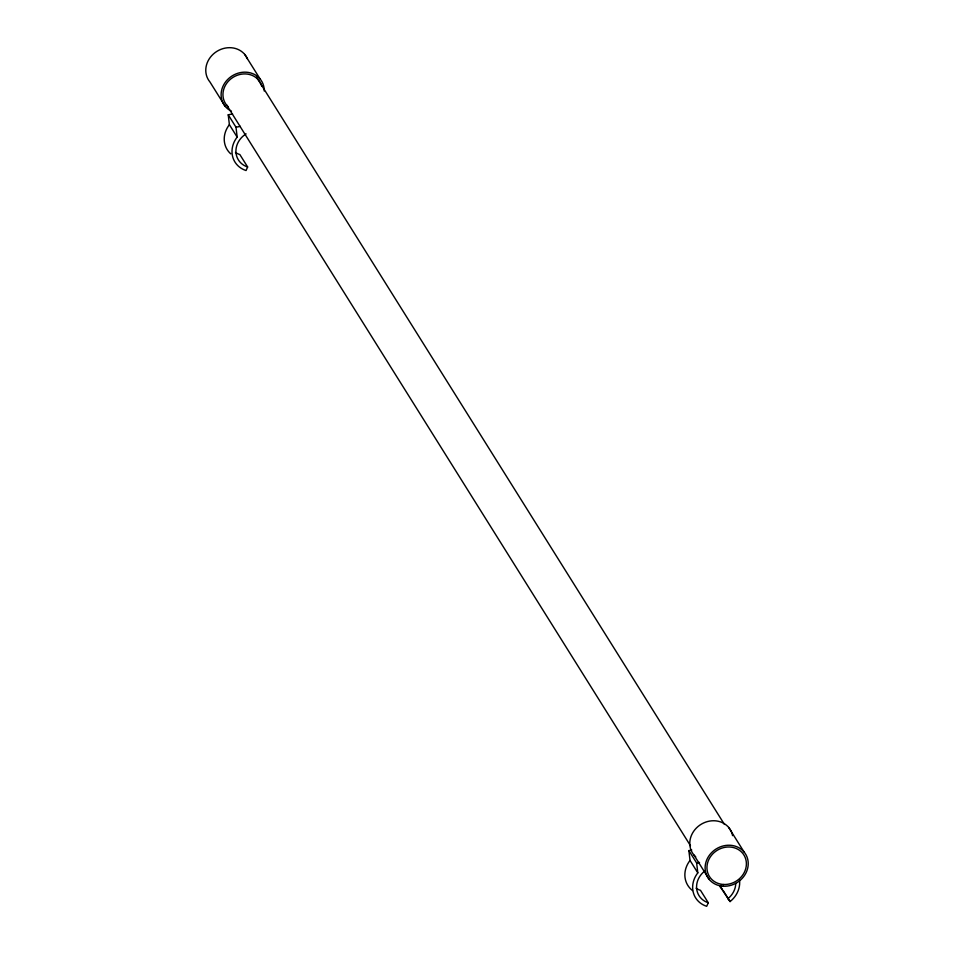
<?xml version="1.0" encoding="UTF-8"?>
<svg xmlns="http://www.w3.org/2000/svg" width="954" height="954" viewBox="0 0 954 954"><rect width="100%" height="100%" fill="white"/><g stroke="black" fill="none" stroke-linecap="round" stroke-linejoin="round"><path stroke-width="1.43" d="M235.471 152.473A20.201 18.007 -32.1 0 0 239.848 154.548L247.635 166.974L246.049 170.527A24.244 21.608 -32.1 0 1 237.164 137.102L236.008 127.228L228.233 114.802L232.537 113.931M704.565 871.181A20.201 18.007 -32.1 0 0 708.273 902.746L706.687 906.3A24.244 21.608 -32.1 0 1 697.803 872.874L696.647 863L688.871 850.586L691.745 850.002M236.008 127.228L240.325 126.357M696.647 863L699.52 862.428M721.939 884.632A20.201 18.007 -32.1 0 1 719.972 886.385L722.297 889.152M719.972 886.385L730.072 901.578A24.244 21.608 -32.1 0 0 739.541 880.268M244.713 54.414L260.048 78.896M728.725 827.488L744.06 851.97M256.543 77.191L724.456 824.447M723.072 890.392L730.072 901.578M226.515 104.761L690.469 845.709M225.275 106.454L209.94 81.961A22.216 19.807 -32.1 0 1 216.952 51.325A22.216 19.807 -32.1 0 1 247.432 58.814M693.952 855.034L709.287 879.528M228.233 114.802L229.389 124.676L237.164 137.102M688.871 850.586L690.028 860.448L697.803 872.874M708.273 902.746L700.486 890.32A20.201 18.007 -32.1 0 1 696.11 888.246M231.476 111.213A22.216 19.807 -32.1 0 1 232.287 75.807A22.216 19.807 -32.1 0 1 264.222 90.988M228.411 106.979A20.32 18.114 -32.1 0 1 233.17 77.25A20.32 18.114 -32.1 0 1 261.825 86.349M692.497 890.547A24.244 21.608 -32.1 0 1 690.028 860.448M735.761 883.464A20.201 18.007 -32.1 0 1 727.759 898.811M230.749 153.856A24.244 21.608 -32.1 0 1 229.389 124.676M247.635 166.974A20.201 18.007 -32.1 0 1 235.936 151.96A20.201 18.007 -32.1 0 1 246.084 133.882M695.764 856.907A22.216 19.807 -32.1 0 1 701.584 824.017A22.216 19.807 -32.1 0 1 732.577 835.632M723.394 886.23A22.216 19.807 -32.1 0 0 746.767 856.37A22.216 19.807 -32.1 0 0 709.848 854.629A22.216 19.807 -32.1 0 0 723.394 886.23M723.681 884.489A20.32 18.114 -32.1 0 0 745.05 857.169A20.32 18.114 -32.1 0 0 711.279 855.583A20.32 18.114 -32.1 0 0 723.681 884.489"/></g></svg>
